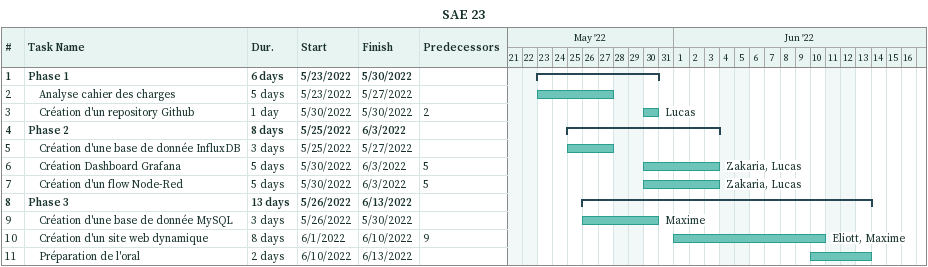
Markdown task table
SAE 23

| ID | Level | Task | Duration | Start | Finish | Predecessors | Resources |
|---|---|---|---|---|---|---|---|
| 1 | 1 | **Phase 1** | 6d | 2022-05-23 | 2022-05-30 |  |  |
| 2 | 2 | Analyse cahier des charges | 5d | 2022-05-23 | 2022-05-27 |  |  |
| 3 | 2 | Création d'un repository Github | 1d | 2022-05-30 | 2022-05-30 | 2 | Lucas |
| 4 | 1 | **Phase 2** | 8d | 2022-05-25 | 2022-06-03 |  |  |
| 5 | 2 | Création d'une base de donnée InfluxDB | 3d | 2022-05-25 | 2022-05-27 |  |  |
| 6 | 2 | Création Dashboard Grafana | 5d | 2022-05-30 | 2022-06-03 | 5 | Zakaria, Lucas |
| 7 | 2 | Création d'un flow Node-Red | 5d | 2022-05-30 | 2022-06-03 | 5 | Zakaria, Lucas |
| 8 | 1 | **Phase 3** | 13d | 2022-05-26 | 2022-06-13 |  |  |
| 9 | 2 | Création d'une base de donnée MySQL | 3d | 2022-05-26 | 2022-05-30 |  | Maxime |
| 10 | 2 | Création d'un site web dynamique | 8d | 2022-06-01 | 2022-06-10 | 9 | Eliott, Maxime |
| 11 | 2 | Préparation de l'oral | 2d | 2022-06-10 | 2022-06-13 |  |  |
